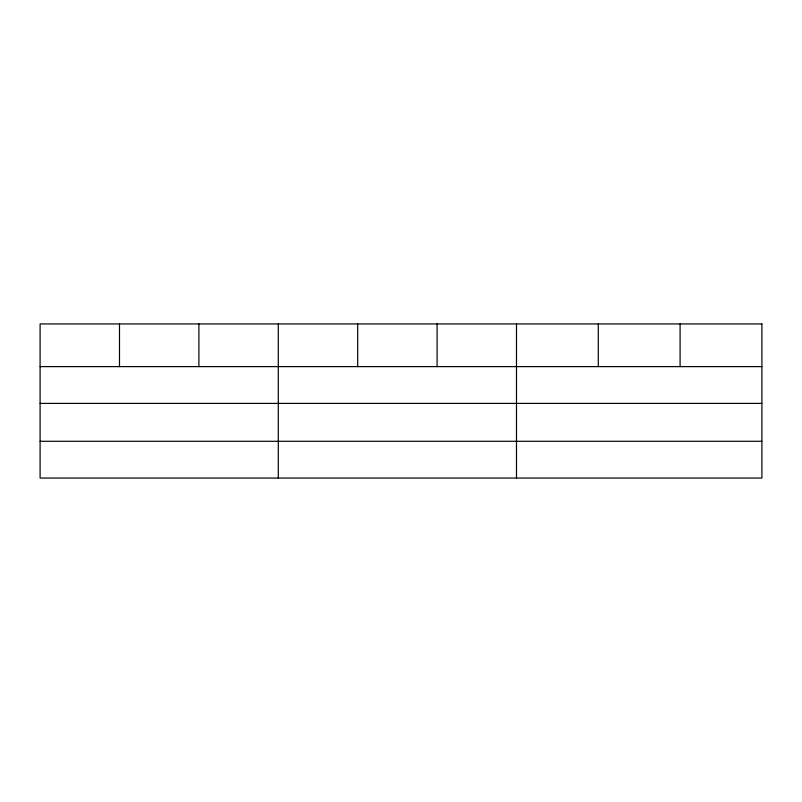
<?xml version="1.0" encoding="UTF-8"?>
<svg xmlns="http://www.w3.org/2000/svg" width="802" height="802" viewBox="0 0 802 802"><rect width="100%" height="100%" fill="white"/><g stroke="black" fill="none" stroke-linecap="round" stroke-linejoin="round"><path stroke-width="1.2" d="M40.1 366.614L761.9 366.614M40.1 403.396L761.9 403.396M40.1 441.29L761.9 441.29M680.096 323.938L680.096 366.614M598.292 323.938L598.292 366.614M516.488 323.938L516.488 478.062M437.09 323.938L437.09 366.614M357.692 323.938L357.692 366.614M278.294 323.938L278.294 478.062M198.896 323.938L198.896 366.614M119.498 323.938L119.498 366.614M761.9 323.938L40.1 323.938L40.1 478.062L761.9 478.062L761.9 323.938"/></g></svg>
